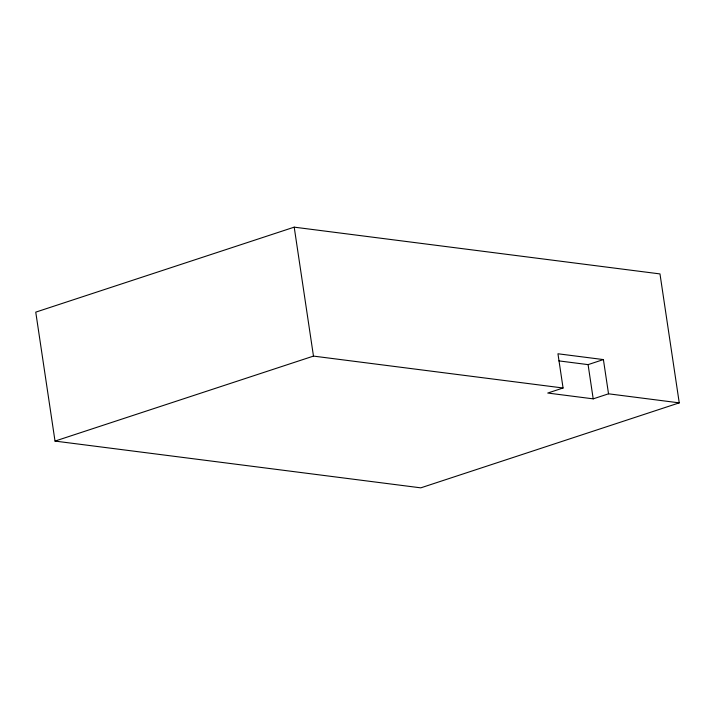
<?xml version="1.0" encoding="UTF-8"?>
<svg xmlns="http://www.w3.org/2000/svg" width="715" height="715" viewBox="0 0 715 715"><rect width="100%" height="100%" fill="white"/><g stroke="black" fill="none" stroke-linecap="round" stroke-linejoin="round"><path stroke-width="1.07" d="M294.205 227.156L35.75 312.142L55.019 441.084L420.795 487.845L679.25 402.858L659.981 273.917L294.205 227.156L313.474 356.097L563.071 388.004L557.95 353.773L603.406 359.582L608.528 393.813L679.25 402.858M55.019 441.084L313.474 356.097M558.862 360.887L588.087 364.623L603.406 359.582M563.071 388.004L547.744 393.044L593.2 398.854L608.528 393.813M588.087 364.623L593.2 398.854"/></g></svg>
